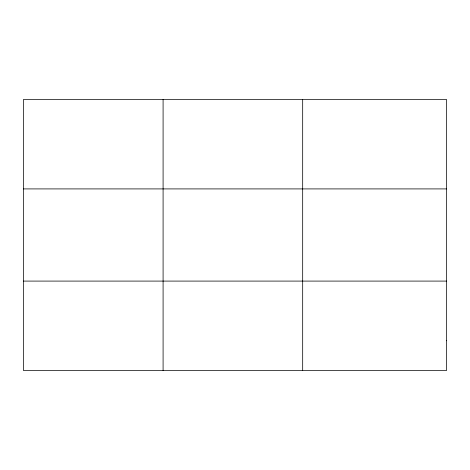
<?xml version="1.0" encoding="UTF-8"?>
<svg xmlns="http://www.w3.org/2000/svg" width="470" height="470" viewBox="0 0 470 470"><rect width="100%" height="100%" fill="white"/><g stroke="black" fill="none" stroke-linecap="round" stroke-linejoin="round"><path stroke-width="0.7" d="M163.09 370.566L163.09 99.434M302.68 370.566L302.68 99.434M23.5 188.911L446.5 188.911M23.5 281.089L446.5 281.089M446.5 340.738L446.5 370.566L23.5 370.566L23.5 99.434L446.5 99.434L446.5 340.738"/></g></svg>
